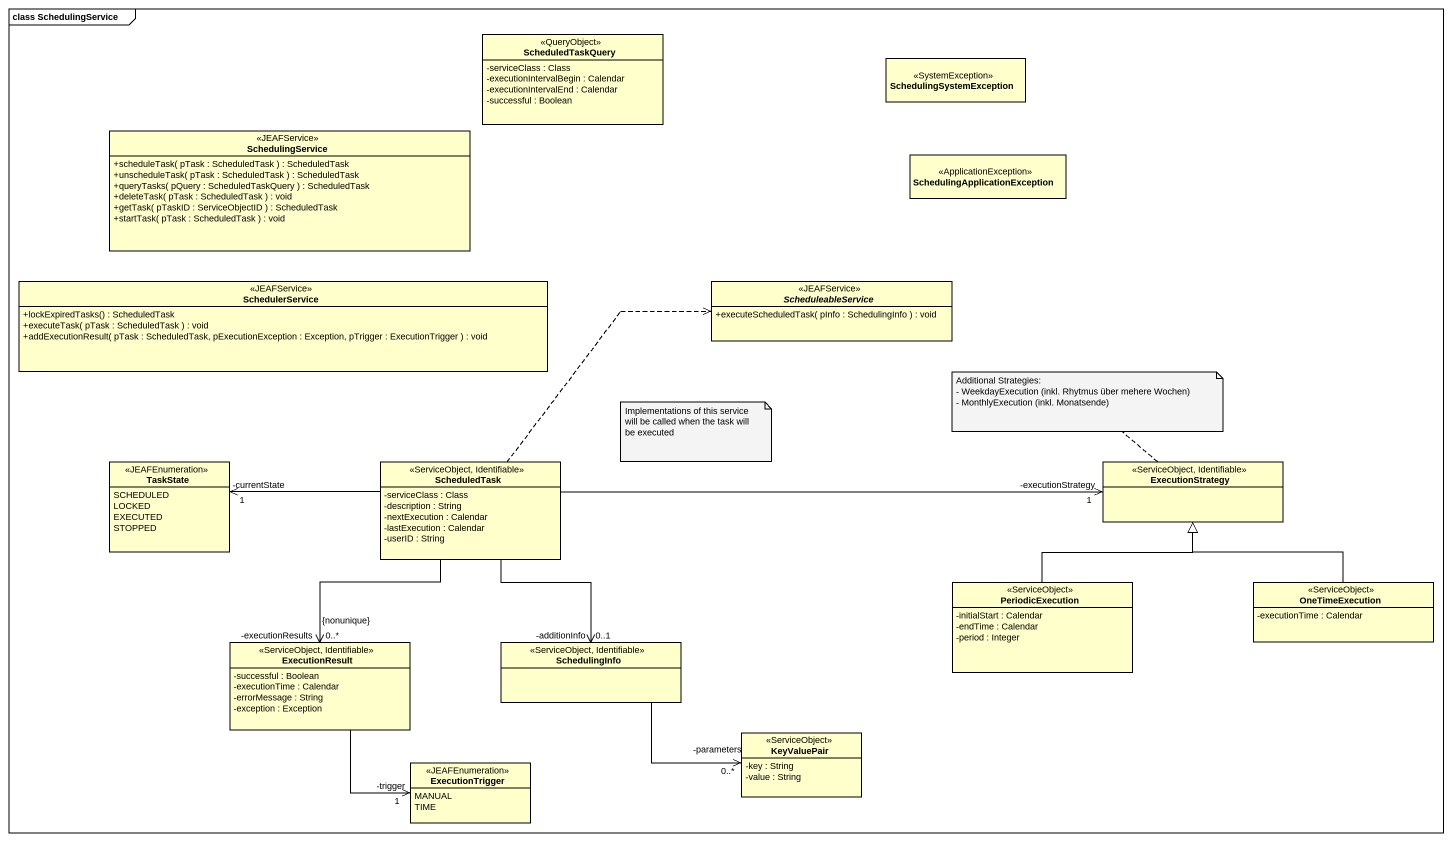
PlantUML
@startuml
mainframe class SchedulingService
hide circle
hide empty members
skinparam classAttributeIconSize 0
class ScheduledTaskQuery <<QueryObject>> {
  -serviceClass : Class
  -executionIntervalBegin : Calendar
  -executionIntervalEnd : Calendar
  -successful : Boolean
}
class SchedulingSystemException <<SystemException>>
interface SchedulingService <<JEAFService>> {
  +scheduleTask( pTask : ScheduledTask ) : ScheduledTask
  +unscheduleTask( pTask : ScheduledTask ) : ScheduledTask
  +queryTasks( pQuery : ScheduledTaskQuery ) : ScheduledTask
  +deleteTask( pTask : ScheduledTask ) : void
  +getTask( pTaskID : ServiceObjectID ) : ScheduledTask
  +startTask( pTask : ScheduledTask ) : void
}
class "SchedulingApplicationException" as SchedulingApplicationExcepti <<ApplicationException>>
interface SchedulerService <<JEAFService>> {
  +lockExpiredTasks() : ScheduledTask
  +executeTask( pTask : ScheduledTask ) : void
  +addExecutionResult( pTask : ScheduledTask, pExecutionException : Exception, pTrigger : ExecutionTrigger ) : void
}
interface ScheduleableService <<JEAFService>> {
  +executeScheduledTask( pInfo : SchedulingInfo ) : void
}
enum TaskState <<JEAFEnumeration>> {
  SCHEDULED
  LOCKED
  EXECUTED
  STOPPED
}
class ScheduledTask <<ServiceObject, Identifiable>> {
  -serviceClass : Class
  -description : String
  -nextExecution : Calendar
  -lastExecution : Calendar
  -userID : String
}
class ExecutionStrategy <<ServiceObject, Identifiable>>
class PeriodicExecution <<ServiceObject>> {
  -initialStart : Calendar
  -endTime : Calendar
  -period : Integer
}
class OneTimeExecution <<ServiceObject>> {
  -executionTime : Calendar
}
class ExecutionResult <<ServiceObject, Identifiable>> {
  -successful : Boolean
  -executionTime : Calendar
  -errorMessage : String
  -exception : Exception
}
class SchedulingInfo <<ServiceObject, Identifiable>>
class KeyValuePair <<ServiceObject>> {
  -key : String
  -value : String
}
enum ExecutionTrigger <<JEAFEnumeration>> {
  MANUAL
  TIME
}
ScheduledTask .right.> ScheduleableService
ScheduledTask -left-> "-currentState\n1" TaskState
ScheduledTask -right-> "-executionStrategy\n1" ExecutionStrategy
ScheduledTask --> "-executionResults\n0..*\n{nonunique}" ExecutionResult
ScheduledTask --> "0..1\n-additionInfo" SchedulingInfo
PeriodicExecution -up-|> ExecutionStrategy
OneTimeExecution -up-|> ExecutionStrategy
ExecutionResult --> "1\n-trigger" ExecutionTrigger
SchedulingInfo -right-> "0..*\n-parameters" KeyValuePair
note top of ExecutionStrategy
  Additional Strategies:
  - WeekdayExecution (inkl. Rhytmus über mehere Wochen)
  - MonthlyExecution (inkl. Monatsende)
end note
note as N2
  Implementations of this service will be called when the task will be executed
end note
@enduml
